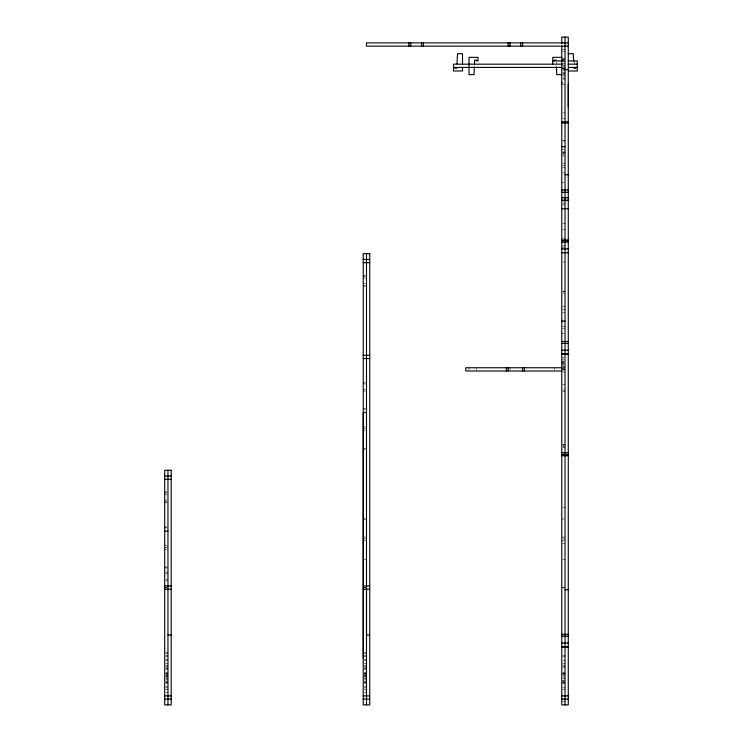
<?xml version="1.0" encoding="UTF-8"?>
<svg xmlns="http://www.w3.org/2000/svg" width="742" height="742" viewBox="0 0 742 742"><rect width="100%" height="100%" fill="white"/><g stroke="black" fill="none" stroke-linecap="round" stroke-linejoin="round"><path stroke-width="0.56" stroke-dasharray="3.71 2.78" d="M561.777 49.733L565.024 49.733M562.853 51.541L565.024 51.541M561.777 58.757L565.024 58.757M561.777 59.657L565.024 59.657M561.777 60.019L565.024 60.019M562.853 60.927L565.024 60.927M562.853 61.465L565.024 61.465M562.853 63.543L565.024 63.543M562.853 65.537L565.024 65.537M562.853 66.084L565.024 66.084M562.853 67.42L565.024 67.42M561.777 68.32L565.024 68.32M561.777 68.681L565.024 68.681M562.853 69.59L565.024 69.59M562.853 70.759L565.024 70.759M562.853 72.762L565.024 72.762M562.853 73.3L565.024 73.3M562.853 74.191L565.024 74.191M562.853 75.814L565.024 75.814M562.853 78.068L565.024 78.068M562.853 78.977L565.024 78.977M562.853 84.384L565.024 84.384M562.853 112.905L565.024 112.905M562.853 118.321L565.024 118.321M562.853 140.702L565.024 140.702M562.853 140.878L565.024 140.878M561.777 149.392L563.939 149.392M562.853 151.887L565.024 151.887M562.853 152.518L565.024 152.518M562.853 152.843L565.024 152.843M562.853 153.065L565.024 153.065M561.777 154.28L563.939 154.28M562.853 156.043L565.024 156.043M562.853 163.407L565.024 163.407M562.853 165.698L565.024 165.698M562.853 167.701L565.024 167.701M562.853 172.923L565.024 172.923M561.777 182.68L563.939 182.68M562.853 203.15L565.024 203.15M562.853 204.95L565.024 204.95M562.853 223.611L565.024 223.611M562.853 229.742L565.024 229.742M562.853 238.256L565.024 238.256M562.853 245.481L565.024 245.481M561.777 247.105L565.024 247.105M562.853 262.037L565.024 262.037M363.237 275.338L365.407 275.338M363.237 276.247L365.407 276.247M363.237 278.046L365.407 278.046M363.237 283.463L365.407 283.463M363.237 285.271L365.407 285.271M363.237 286.171L365.407 286.171M562.853 291.133L565.024 291.133M562.853 291.68L565.024 291.68M562.853 293.034L565.024 293.034M562.853 306.659L565.024 306.659M562.853 309.303L565.024 309.303M562.853 312.261L565.024 312.261M562.853 326.508L565.024 326.508M562.853 328.214L565.024 328.214M561.777 333.334L563.939 333.334M561.777 357.802L563.939 357.802M561.777 359.889L563.939 359.889M561.777 361.373L563.939 361.373M561.777 362.124L563.939 362.124M561.777 362.894L563.939 362.894M561.777 363.645L563.939 363.645M561.777 364.572L563.939 364.572M561.777 366.094L563.939 366.094M562.853 366.845L565.024 366.845M562.853 367.754L565.024 367.754M561.777 368.329L563.939 368.329M562.853 369.108L565.024 369.108M562.853 369.646L565.024 369.646M561.777 369.859L563.939 369.859M562.853 371.9L565.024 371.9M363.237 382.288L365.407 382.288M363.237 383.911L365.407 383.911M562.853 384.43L565.024 384.43M363.237 389.504L365.407 389.504M562.853 390.032L565.024 390.032M363.237 391.127L365.407 391.127M562.853 391.655L565.024 391.655M363.237 408.286L365.407 408.286M363.237 409.194L365.407 409.194M363.237 426.947L365.407 426.947M363.237 428.755L365.407 428.755M363.237 430.564L365.407 430.564M562.853 444.514L565.024 444.514M562.853 444.699L565.024 444.699M562.853 445.209L565.024 445.209M562.853 446.443L565.024 446.443M562.853 447.343L565.024 447.343M363.237 448.316L365.407 448.316M363.237 449.225L365.407 449.225M164.705 491.927L166.867 491.927M164.705 492.827L166.867 492.827M164.705 494.636L166.867 494.636M164.705 500.052L166.867 500.052M164.705 501.852L166.867 501.852M164.705 502.751L166.867 502.751M562.853 507.713L565.024 507.713M363.237 518.389L365.407 518.389M561.777 519.001L563.939 519.001M363.237 519.289L365.407 519.289M164.705 526.987L166.867 526.987M164.705 527.896L166.867 527.896M363.237 537.05L365.407 537.05M561.777 537.05L565.024 537.05M363.237 538.85L366.492 538.85M562.853 538.85L565.024 538.85M363.237 540.658L365.407 540.658M561.777 540.658L563.939 540.658M562.853 543.339L565.024 543.339M164.705 545.658L166.867 545.658M164.705 547.457L167.952 547.457M164.705 549.266L166.867 549.266M364.322 559.32L366.492 559.32M562.853 559.32L565.024 559.32M164.705 567.027L166.867 567.027M164.705 567.927L167.952 567.927M165.791 572.11L167.952 572.11M165.791 573.733L167.952 573.733M165.791 579.326L167.952 579.326M165.791 580.949L167.952 580.949M164.705 587.312L166.867 587.312M363.237 587.312L365.407 587.312M561.777 587.312L563.939 587.312M164.705 587.859L166.867 587.859M363.237 587.859L366.492 587.859M562.853 587.859L565.024 587.859M165.791 652.376L167.952 652.376M364.322 652.376L366.492 652.376M165.791 653.285L167.952 653.285M364.322 653.285L366.492 653.285M165.791 655.631L167.952 655.631M364.322 655.631L366.492 655.631M562.853 655.631L565.024 655.631M165.791 656.531L167.952 656.531M364.322 656.531L366.492 656.531M562.853 656.531L565.024 656.531M165.791 659.777L167.952 659.777M364.322 659.777L366.492 659.777M165.791 660.677L167.952 660.677M364.322 660.677L366.492 660.677M562.853 660.677L565.024 660.677M165.791 663.385L167.952 663.385M364.322 663.385L366.492 663.385M562.853 663.385L565.024 663.385M165.791 665.194L167.952 665.194M364.322 665.194L366.492 665.194M562.853 665.194L565.024 665.194M165.791 666.186L167.952 666.186M364.322 666.186L366.492 666.186M562.853 666.186L565.024 666.186M165.791 667.809L167.952 667.809M364.322 667.809L366.492 667.809M562.853 667.809L565.024 667.809M165.791 668.7L167.952 668.7M364.322 668.7L366.492 668.7M165.791 669.238L167.952 669.238M364.322 669.238L366.492 669.238M165.791 672.41L167.952 672.41M364.322 672.41L366.492 672.41M562.853 672.41L565.024 672.41M165.791 673.319L167.952 673.319M364.322 673.319L366.492 673.319M561.777 673.319L565.024 673.319M165.791 673.68L167.952 673.68M364.322 673.68L366.492 673.68M562.853 673.68L565.024 673.68M165.791 674.58L167.952 674.58M364.322 674.58L366.492 674.58M562.853 674.58L565.024 674.58M165.791 675.118L167.952 675.118M364.322 675.118L366.492 675.118M562.853 675.118L565.024 675.118M165.791 675.916L167.952 675.916M364.322 675.916L366.492 675.916M165.791 676.463L167.952 676.463M364.322 676.463L366.492 676.463M165.791 677.019L167.952 677.019M364.322 677.019L366.492 677.019M562.853 677.019L565.024 677.019M165.791 678.642L167.952 678.642M364.322 678.642L366.492 678.642M562.853 678.642L565.024 678.642M165.791 679.199L167.952 679.199M364.322 679.199L366.492 679.199M561.777 680.535L563.939 680.535M165.791 681.073L167.952 681.073M364.322 681.073L366.492 681.073M562.853 681.073L565.024 681.073M165.791 681.981L167.952 681.981M364.322 681.981L366.492 681.981M562.853 681.981L565.024 681.981M165.791 682.343L167.952 682.343M364.322 682.343L366.492 682.343M561.777 682.343L565.024 682.343M165.791 683.243L167.952 683.243M364.322 683.243L366.492 683.243M561.777 683.243L565.024 683.243M165.791 686.415L167.952 686.415M364.322 686.415L366.492 686.415M165.791 687.843L167.952 687.843M364.322 687.843L366.492 687.843M562.853 687.843L565.024 687.843M165.791 689.466L167.952 689.466M364.322 689.466L366.492 689.466M562.853 689.466L565.024 689.466M165.791 692.267L167.952 692.267M364.322 692.267L366.492 692.267M562.853 701.292L565.024 701.292M574.586 62.003L574.586 64.174M556.361 62.003L556.361 64.174M554.552 367.754L554.552 369.915M509.958 367.754L509.958 369.915M476.225 367.754L476.225 369.915M469 367.754L469 369.915"/><path stroke-width="1.11" d="M363.237 657.978L363.237 412.515L366.492 412.515M366.492 589.204L366.492 635.05L369.739 635.05M561.777 84.022L561.777 82.223M568.27 106.95L568.27 84.022M457.026 63.821L457.489 53.702L462.507 53.702L462.507 64.081M474.379 66.771L474.027 74.645L469 74.645L469 67.726M474.481 64.517L474.685 60.019L476.522 60.019L476.522 60.927L477.996 60.927L477.996 57.347L469 57.347L469 67.42M568.27 42.878L366.492 42.878L366.492 46.125L568.27 46.125M568.27 53.702L573.288 53.702L573.649 61.577M561.777 57.347L552.79 57.347L552.753 64.174M556.092 60.019L554.255 60.019L554.255 60.927M552.753 60.927L562.603 60.927M568.27 60.927L577.295 60.927L577.257 70.991L568.27 70.991M562.603 64.174L453.483 64.174L453.483 67.42L561.777 67.42M568.27 64.174L577.295 64.174M568.511 67.42L577.295 67.42M456.831 68.32L454.985 68.32L454.985 67.42M573.956 68.32L575.792 68.32L575.792 67.42M565.024 69.544L568.27 69.544M561.777 74.645L556.76 74.645L556.398 66.771M561.777 121.883L568.27 121.883M561.777 122.931L568.27 122.931M561.777 146.693L565.024 146.693M565.024 174.732L568.27 174.732M561.777 189.961L568.27 189.961M561.777 192.289L568.27 192.289M561.777 197.752L568.27 197.752M561.777 200.247L568.27 200.247M561.777 200.525L568.27 200.525M561.777 208.706L568.27 208.706M568.27 240.102L561.777 240.158M561.777 240.723L568.27 240.723M565.024 242.031L568.27 242.031M561.777 242.161L565.024 242.161M561.777 248.932L568.27 248.83M561.777 252.753L568.27 252.725M363.237 259.459L369.739 259.459M363.237 262.705L369.739 262.705M561.777 321.11L565.024 321.11M561.777 341.515L568.27 341.515M561.777 343.453L568.27 343.453M561.777 350.252L568.27 350.252M561.777 353.99L568.27 353.99M561.777 354.147L568.27 354.147M363.237 355.297L369.739 355.297M363.237 358.544L369.739 358.544M561.777 367.754L465.753 367.754L465.753 371L561.777 371M561.777 452.685L568.27 452.685M561.777 454.475L568.27 454.475M561.777 454.698L568.27 454.698M561.777 455.727L568.27 455.727M164.705 476.039L171.198 476.039M164.705 479.295L171.198 479.295M164.705 531.216L167.952 531.216M164.705 585.957L171.198 585.957M363.237 585.957L369.739 585.957M164.705 589.204L171.198 589.204M363.237 589.204L369.739 589.204M565.024 589.732L568.27 589.732M561.777 634.327L568.27 634.327M167.952 635.05L171.198 635.05M561.777 636.209L568.27 636.209M561.777 643.017L568.27 643.017M561.777 646.792L568.27 646.792M561.777 646.913L568.27 646.913M164.705 695.875L171.198 695.875M363.237 695.875L369.739 695.875M561.777 695.875L568.27 695.875M164.705 699.122L171.198 699.122M363.237 699.122L369.739 699.122M561.777 699.122L568.27 699.122M565.024 37.1L565.024 121.883M565.024 122.931L565.024 704.9M561.777 43.871L561.777 37.1L568.27 37.1L568.27 704.9L561.777 704.9L561.777 46.125M524.418 367.754L524.418 371M522.609 42.878L522.609 46.125M522.609 367.754L522.609 371M520.801 42.878L520.801 46.125M509.977 42.878L509.977 46.125M508.168 42.878L508.168 46.125M508.168 367.754L508.168 371M506.369 367.754L506.369 371M462.507 67.541L462.507 70.991L453.52 70.991L453.52 67.42M423.339 42.878L423.339 46.125M421.539 42.878L421.539 46.125M410.706 42.878L410.706 46.125M408.898 42.878L408.898 46.125M366.492 253.681L366.492 704.9M167.952 470.27L167.952 704.9M369.739 253.681L363.237 253.681L363.237 704.9L369.739 704.9L369.739 253.681M171.198 470.27L164.705 470.27L164.705 704.9L171.198 704.9L171.198 470.27"/></g></svg>
